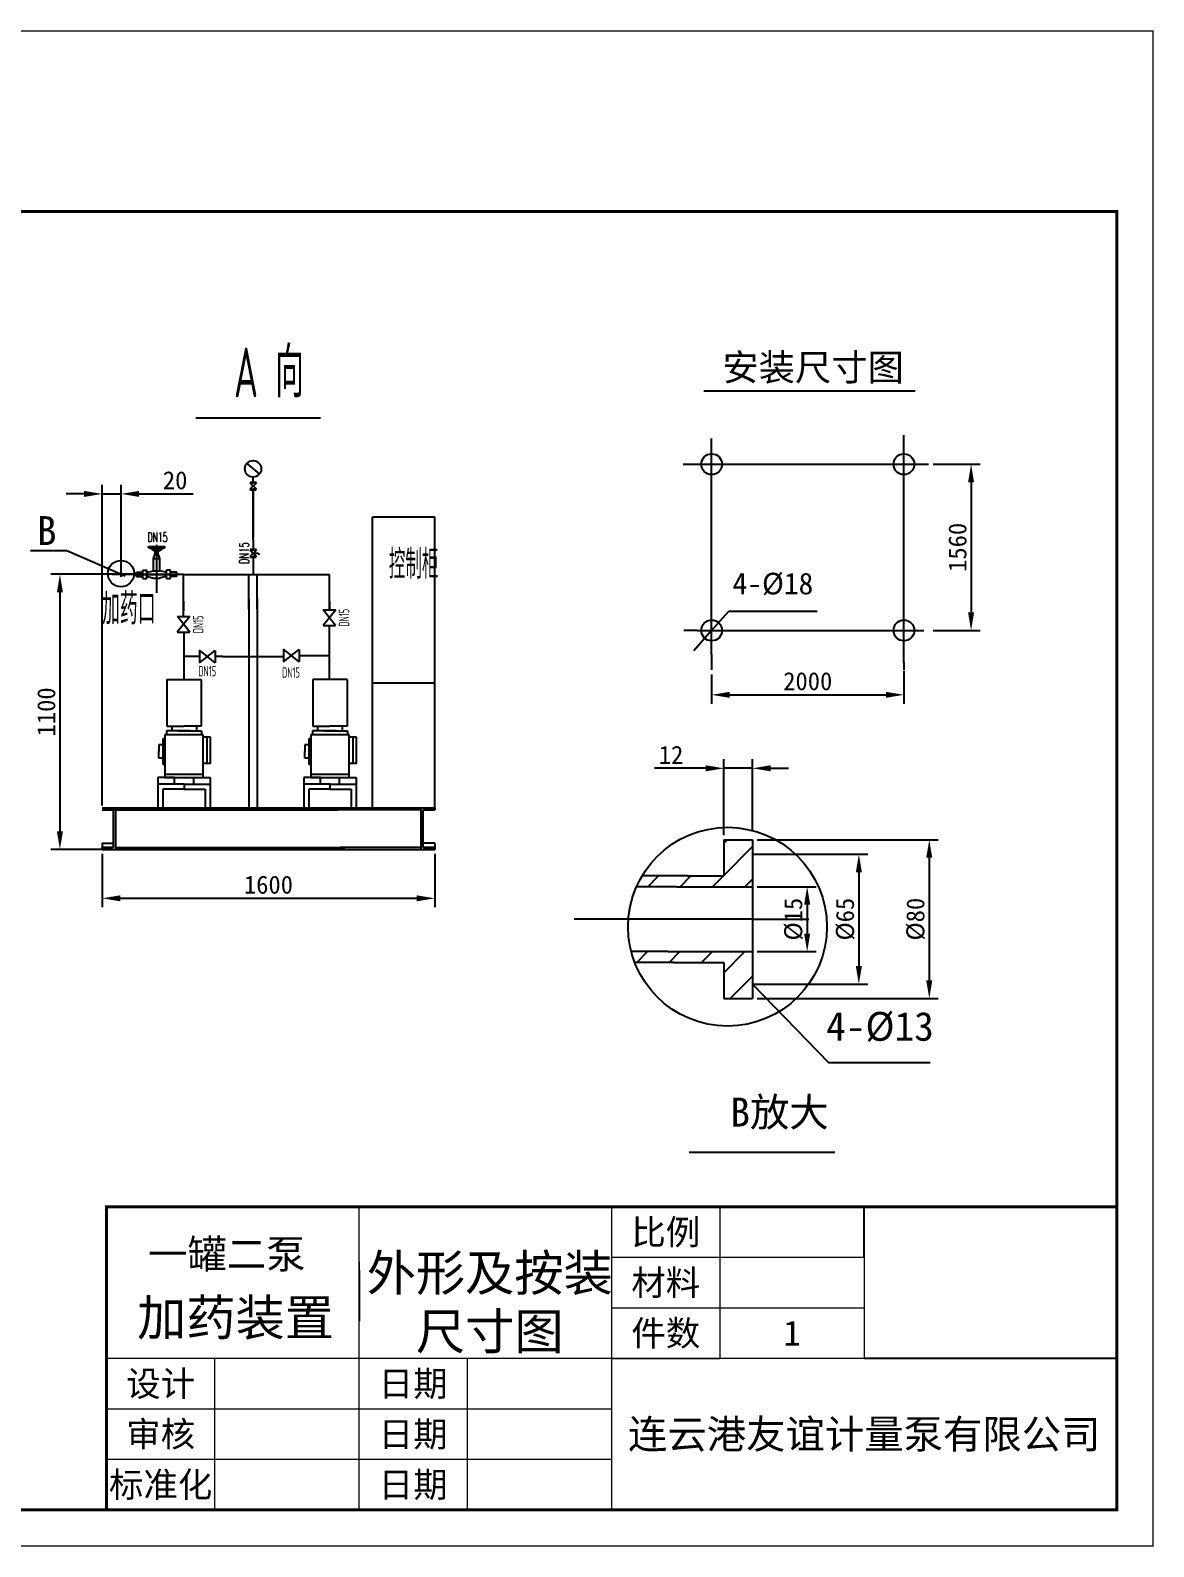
# Model space of a CAD drawing. Header units: millimetres. Extents: x 74 to 371, y 19 to 229.
# Drawn here: x 215.7 to 371.4, y 19.2 to 229.4 of the extents above; entities that cross this region are included whole.
import ezdxf
from ezdxf.enums import TextEntityAlignment as Align

# ---------------------------------------------------------------- set-up
doc = ezdxf.new("R2010")
doc.units = ezdxf.units.MM
doc.header["$PDMODE"] = 35
doc.layers.add('04-标注', color=3, linetype='Continuous', lineweight=20)
doc.layers.add('05-文字', color=5, linetype='Continuous')
doc.styles.add('HZ0', font='romans', dxfattribs={"width": 0.6, "bigfont": 'hztxt0'})
doc.styles.add('S', font='SimSun.ttf')
doc.styles.add('S1', font='isocp.shx', dxfattribs={"width": 0.6, "height": 4.5, "bigfont": 'chinese.shx'})
doc.dimstyles.new('ISO-25', dxfattribs={"dimtxt": 2.5, "dimasz": 2.5, "dimexe": 1.25, "dimexo": 0.625, "dimtad": 1, "dimtxsty": 'Standard', "dimcen": 2.5, "dimadec": 0, "dimazin": 0, "dimtfac": 1, "dimtmove": 0, "dimatfit": 3, "dimfxl": 0, "dimarcsym": 0})

# ---------------------------------------------------------------- blocks, each defined once
blk = doc.blocks.new('*D41')
at = {"color": 0, "lineweight": -2}
for p, q in [((310.12, 140.07), (310.12, 136)), ((336.76, 140.59), (336.76, 136)), ((312.62, 137.25), (334.26, 137.25))]:
    blk.add_line(p, q, dxfattribs=at)
at = {"color": 0}
for points in [[(312.62, 137.66), (312.62, 136.83), (310.12, 137.25)], [(334.26, 137.66), (334.26, 136.83), (336.76, 137.25)]]:
    blk.add_solid(points, dxfattribs=at)
at = {"layer": 'Defpoints', "color": 0}
for p in [(336.76, 141.21), (310.12, 140.69), (336.76, 137.25)]:
    blk.add_point(p, dxfattribs=at)
at = {"color": 0, "insert": (323.44, 139.12), "char_height": 2.5, "attachment_point": 5}
blk.add_mtext('\\A1;2000', dxfattribs=at)
blk = doc.blocks.new('*D42')
at = {"color": 0, "lineweight": -2}
for p, q in [((340.8, 169.21), (347.32, 169.21)), ((346.07, 166.71), (346.07, 148.67)), ((340.8, 146.17), (347.32, 146.17))]:
    blk.add_line(p, q, dxfattribs=at)
at = {"color": 0}
for points in [[(345.65, 166.71), (346.49, 166.71), (346.07, 169.21)], [(345.65, 148.67), (346.49, 148.67), (346.07, 146.17)]]:
    blk.add_solid(points, dxfattribs=at)
at = {"layer": 'Defpoints', "color": 0}
for p in [(340.18, 169.21), (340.18, 146.17), (346.07, 146.17)]:
    blk.add_point(p, dxfattribs=at)
at = {"color": 0, "insert": (344.2, 157.69), "char_height": 2.5, "attachment_point": 5, "rotation": 90}
blk.add_mtext('\\A1;1560', dxfattribs=at)
blk = doc.blocks.new('*D43')
at = {"color": 0, "lineweight": -2}
for p, q in [((316.42, 110.65), (324.61, 110.65)), ((323.36, 108.15), (323.36, 104.15)), ((316.42, 101.65), (324.61, 101.65))]:
    blk.add_line(p, q, dxfattribs=at)
at = {"color": 0}
for points in [[(322.94, 108.15), (323.77, 108.15), (323.36, 110.65)], [(322.94, 104.15), (323.77, 104.15), (323.36, 101.65)]]:
    blk.add_solid(points, dxfattribs=at)
at = {"layer": 'Defpoints', "color": 0}
for p in [(315.79, 110.65), (315.79, 101.65), (323.36, 101.65)]:
    blk.add_point(p, dxfattribs=at)
at = {"color": 0, "insert": (321.48, 106.15), "char_height": 2.5, "attachment_point": 5, "rotation": 90}
blk.add_mtext('\\A1;%%C15', dxfattribs=at)
blk = doc.blocks.new('*D44')
at = {"color": 0, "lineweight": -2}
for p, q in [((316.42, 115.15), (331.77, 115.15)), ((330.52, 112.65), (330.52, 99.65)), ((320.31, 97.15), (331.77, 97.15))]:
    blk.add_line(p, q, dxfattribs=at)
at = {"color": 0}
for points in [[(330.1, 112.65), (330.94, 112.65), (330.52, 115.15)], [(330.1, 99.65), (330.94, 99.65), (330.52, 97.15)]]:
    blk.add_solid(points, dxfattribs=at)
at = {"layer": 'Defpoints', "color": 0}
for p in [(315.79, 115.15), (319.68, 97.15), (330.52, 97.15)]:
    blk.add_point(p, dxfattribs=at)
at = {"color": 0, "insert": (328.65, 106.15), "char_height": 2.5, "attachment_point": 5, "rotation": 90}
blk.add_mtext('\\A1;%%C65', dxfattribs=at)
blk = doc.blocks.new('*D45')
at = {"color": 0, "lineweight": -2}
for p, q in [((316.42, 117.15), (341.53, 117.15)), ((340.28, 114.65), (340.28, 97.65)), ((316.42, 95.15), (341.53, 95.15))]:
    blk.add_line(p, q, dxfattribs=at)
at = {"color": 0}
for points in [[(339.86, 114.65), (340.69, 114.65), (340.28, 117.15)], [(339.86, 97.65), (340.69, 97.65), (340.28, 95.15)]]:
    blk.add_solid(points, dxfattribs=at)
at = {"layer": 'Defpoints', "color": 0}
for p in [(315.79, 117.15), (315.79, 95.15), (340.28, 95.15)]:
    blk.add_point(p, dxfattribs=at)
at = {"color": 0, "insert": (338.4, 106.15), "char_height": 2.5, "attachment_point": 5, "rotation": 90}
blk.add_mtext('\\A1;%%C80', dxfattribs=at)
blk = doc.blocks.new('*D46')
at = {"color": 0, "lineweight": -2}
for p, q in [((311.79, 117.77), (311.79, 128.31)), ((315.79, 118.4), (315.79, 128.31)), ((309.29, 127.06), (302.21, 127.06)), ((315.79, 127.06), (311.79, 127.06)), ((318.29, 127.06), (320.79, 127.06))]:
    blk.add_line(p, q, dxfattribs=at)
at = {"color": 0}
for points in [[(309.29, 127.48), (309.29, 126.64), (311.79, 127.06)], [(318.29, 127.48), (318.29, 126.64), (315.79, 127.06)]]:
    blk.add_solid(points, dxfattribs=at)
at = {"layer": 'Defpoints', "color": 0}
for p in [(311.79, 127.06), (315.79, 117.77), (311.79, 117.15)]:
    blk.add_point(p, dxfattribs=at)
at = {"color": 0, "insert": (304.5, 128.93), "char_height": 2.5, "attachment_point": 5}
blk.add_mtext('\\A1;12', dxfattribs=at)
blk = doc.blocks.new('*D32')
at = {"color": 0, "lineweight": -2}
for p, q in [((225.67, 115.19), (225.67, 107.79)), ((271.75, 115.19), (271.75, 107.79)), ((228.17, 109.04), (269.25, 109.04))]:
    blk.add_line(p, q, dxfattribs=at)
at = {"color": 0}
for points in [[(228.17, 109.45), (228.17, 108.62), (225.67, 109.04)], [(269.25, 109.45), (269.25, 108.62), (271.75, 109.04)]]:
    blk.add_solid(points, dxfattribs=at)
at = {"layer": 'Defpoints', "color": 0}
for p in [(225.67, 115.81), (271.75, 115.81), (271.75, 109.04)]:
    blk.add_point(p, dxfattribs=at)
at = {"color": 0, "insert": (248.71, 110.91), "char_height": 2.5, "attachment_point": 5}
blk.add_mtext('\\A1;1600', dxfattribs=at)
blk = doc.blocks.new('*D36')
at = {"color": 0, "lineweight": -2}
for p, q in [((227.65, 153.95), (218.56, 153.95)), ((219.81, 151.45), (219.81, 118.31)), ((225.81, 115.81), (218.56, 115.81))]:
    blk.add_line(p, q, dxfattribs=at)
at = {"color": 0}
for points in [[(219.4, 151.45), (220.23, 151.45), (219.81, 153.95)], [(219.4, 118.31), (220.23, 118.31), (219.81, 115.81)]]:
    blk.add_solid(points, dxfattribs=at)
at = {"layer": 'Defpoints', "color": 0}
for p in [(228.27, 153.95), (219.81, 115.81), (226.44, 115.81)]:
    blk.add_point(p, dxfattribs=at)
at = {"color": 0, "insert": (217.94, 134.88), "char_height": 2.5, "attachment_point": 5, "rotation": 90}
blk.add_mtext('\\A1;1100', dxfattribs=at)
blk = doc.blocks.new('*D37')
at = {"color": 0, "lineweight": -2}
for p, q in [((225.67, 121.91), (225.67, 166.35)), ((228.28, 154.23), (228.28, 166.35)), ((223.17, 165.1), (220.67, 165.1)), ((225.67, 165.1), (228.28, 165.1)), ((230.78, 165.1), (238.28, 165.1))]:
    blk.add_line(p, q, dxfattribs=at)
at = {"color": 0}
for points in [[(223.17, 165.51), (223.17, 164.68), (225.67, 165.1)], [(230.78, 165.51), (230.78, 164.68), (228.28, 165.1)]]:
    blk.add_solid(points, dxfattribs=at)
at = {"layer": 'Defpoints', "color": 0}
for p in [(228.28, 165.1), (228.28, 153.6), (225.67, 121.29)]:
    blk.add_point(p, dxfattribs=at)
at = {"color": 0, "insert": (235.78, 166.97), "char_height": 2.5, "attachment_point": 5}
blk.add_mtext('\\A1;20', dxfattribs=at)

msp = doc.modelspace()

# ---------------------------------------------------------------- hatches: boundary and pattern name
h = msp.add_hatch()
h.set_pattern_fill('ANSI31', color=0, style=0)
h.set_pattern_definition([(45, (2.82, 0.791), (-2.245064, 2.245064), [])])
h.paths.add_polyline_path([(315.795, 117.149), (311.795, 117.149), (311.795, 112.149), (306.795, 112.149), (300.482, 112.149, 0.0306481), (299.709, 110.649), (305.29, 110.649), (315.795, 110.649)])
h.paths.add_polyline_path([(315.795, 101.649), (304.059, 101.649), (298.983, 101.649, 0.0286129), (299.465, 100.149), (304.861, 100.149), (311.795, 100.149), (311.795, 95.149), (315.795, 95.149)])

# ---------------------------------------------------------------- linework, layer by layer
at = {"color": 0}
for p, q in [((309.028, 179.373), (338.316, 179.373)), ((238.642, 175.623), (255.903, 175.623)), ((310.124, 142.833), (310.124, 172.779)), ((336.764, 141.735), (336.764, 173.249)), ((245.704, 169.296), (247.464, 167.849)), ((245.715, 169.292), (246.429, 168.691)), ((306.185, 169.213), (306.823, 169.213)), ((306.823, 169.213), (340.178, 169.213)), ((247.055, 166.625), (246.122, 165.761)), ((246.122, 166.625), (247.055, 165.761)), ((246.122, 166.625), (246.589, 166.625)), ((246.178, 166.748), (247.041, 166.748)), ((246.584, 166.748), (246.584, 167.433)), ((247.055, 166.625), (246.589, 166.625)), ((246.122, 165.761), (246.589, 165.761)), ((246.144, 165.673), (246.997, 165.673)), ((246.584, 164.951), (246.584, 165.673)), ((246.584, 165.541), (246.584, 159.038)), ((246.584, 165.541), (246.584, 164.951)), ((246.584, 158.75), (246.584, 164.951)), ((247.055, 165.761), (246.589, 165.761)), ((271.753, 161.894), (263.113, 161.894)), ((263.113, 121.574), (263.113, 161.894)), ((271.753, 121.286), (271.753, 161.894)), ((232.093, 157.615), (232.093, 157.816)), ((232.093, 157.816), (234.351, 157.816)), ((233.222, 153.286), (233.222, 158.037)), ((234.351, 157.615), (234.351, 157.816)), ((246.584, 158.75), (246.584, 157.422)), ((220.781, 157.225), (215.755, 157.225)), ((228.842, 153.698), (220.781, 157.225)), ((232.093, 157.615), (234.351, 157.615)), ((232.285, 157.615), (232.92, 157.142)), ((232.454, 157.615), (232.92, 157.268)), ((232.79, 156.167), (233.029, 156.775)), ((232.79, 154.445), (232.79, 156.167)), ((232.79, 156.167), (233.654, 156.167)), ((232.92, 157.333), (233.525, 157.333)), ((232.92, 157.333), (232.92, 157.101)), ((232.92, 157.101), (233.525, 157.101)), ((233.029, 157.333), (233.029, 157.615)), ((233.029, 156.775), (233.029, 157.101)), ((233.029, 156.775), (233.416, 156.775)), ((233.416, 157.333), (233.416, 157.615)), ((233.416, 156.775), (233.416, 157.101)), ((233.654, 156.167), (233.416, 156.775)), ((233.991, 157.615), (233.525, 157.268)), ((234.16, 157.615), (233.525, 157.142)), ((233.525, 157.333), (233.525, 157.101)), ((233.654, 154.445), (233.654, 156.167)), ((247.055, 157.299), (246.122, 156.435)), ((246.122, 157.299), (247.055, 156.435)), ((246.122, 157.299), (246.589, 157.299)), ((246.122, 156.435), (246.589, 156.435)), ((246.144, 156.346), (246.997, 156.346)), ((246.178, 157.422), (247.041, 157.422)), ((246.584, 156.346), (246.584, 153.943)), ((247.055, 157.299), (246.589, 157.299)), ((246.589, 156.867), (246.767, 156.867)), ((247.055, 156.435), (246.589, 156.435)), ((246.767, 156.867), (247.236, 156.867)), ((227.054, 153.95), (229.494, 153.943)), ((228.282, 153.987), (228.282, 154.406)), ((228.282, 153.602), (228.282, 154.284)), ((228.282, 153.987), (228.282, 153.602)), ((228.282, 153.602), (228.282, 153.602)), ((230.34, 153.95), (228.325, 153.95)), ((236.951, 153.943), (229.494, 153.943)), ((230.032, 153.943), (230.429, 153.943)), ((230.429, 153.655), (230.429, 154.231)), ((230.429, 154.231), (231.293, 154.231)), ((230.429, 153.943), (236.016, 153.943)), ((230.429, 153.655), (231.293, 153.655)), ((231.293, 153.367), (231.293, 154.519)), ((231.293, 154.519), (231.869, 154.519)), ((231.869, 153.367), (231.869, 154.519)), ((231.869, 154.231), (232.017, 154.231)), ((231.869, 153.655), (232.017, 153.655)), ((232.017, 154.231), (232.79, 154.445)), ((232.017, 153.655), (232.79, 153.44)), ((232.79, 154.445), (233.654, 154.445)), ((233.22, 153.943), (233.22, 151.372)), ((233.222, 152.127), (233.222, 153.943)), ((234.427, 154.231), (233.654, 154.445)), ((234.427, 153.655), (233.654, 153.44)), ((234.427, 154.231), (234.576, 154.231)), ((234.427, 153.655), (234.576, 153.655)), ((235.152, 154.519), (234.576, 154.519)), ((234.576, 153.367), (234.576, 154.519)), ((235.152, 153.367), (235.152, 154.519)), ((236.016, 154.231), (235.152, 154.231)), ((236.016, 153.655), (235.152, 153.655)), ((236.016, 153.655), (236.016, 154.231)), ((236.951, 148.904), (236.951, 153.943)), ((236.951, 153.943), (240.575, 153.943)), ((240.575, 153.943), (257.178, 153.943)), ((246.008, 149.136), (246.008, 153.943)), ((247.16, 149.136), (247.16, 153.943)), ((257.178, 153.374), (257.178, 153.943)), ((257.178, 148.904), (257.178, 153.911)), ((257.178, 152.838), (257.178, 153.911)), ((231.293, 153.367), (231.869, 153.367)), ((232.79, 153.44), (233.654, 153.44)), ((234.576, 153.367), (235.152, 153.367)), ((257.178, 148.904), (257.178, 152.838)), ((236.951, 150.25), (236.951, 148.904)), ((236.959, 148.1), (236.951, 149.577)), ((246.008, 150.532), (246.008, 121.574)), ((247.16, 150.532), (247.16, 121.574)), ((257.178, 150.25), (257.178, 148.904)), ((237.823, 148.1), (236.079, 145.94)), ((237.807, 145.94), (236.095, 148.1)), ((236.095, 148.1), (237.823, 148.1)), ((236.095, 148.1), (237.823, 148.1)), ((258.026, 149.021), (256.282, 146.861)), ((258.01, 146.861), (256.298, 149.021)), ((256.298, 149.021), (258.026, 149.021)), ((256.298, 149.021), (258.026, 149.021)), ((271.753, 121.574), (271.753, 148.978)), ((310.124, 146.173), (312.504, 148.861)), ((312.504, 148.861), (324.721, 148.861)), ((236.079, 145.94), (237.807, 145.94)), ((237.013, 139.362), (237.013, 145.94)), ((256.282, 146.861), (258.01, 146.861)), ((257.146, 146.861), (257.146, 139.362)), ((308.129, 146.173), (306.247, 146.173)), ((310.124, 146.173), (307.637, 143.364)), ((308.129, 146.173), (339.523, 146.173)), ((239.149, 143.423), (239.149, 141.695)), ((241.309, 141.679), (239.149, 143.423)), ((239.149, 141.695), (241.309, 143.407)), ((241.309, 143.407), (241.309, 141.679)), ((241.309, 143.407), (241.309, 141.679)), ((250.801, 143.563), (250.801, 141.835)), ((252.961, 141.819), (250.801, 143.563)), ((250.801, 141.835), (252.961, 143.547)), ((252.961, 143.547), (252.961, 141.819)), ((252.961, 143.547), (252.961, 141.819)), ((239.149, 142.559), (237.013, 142.559)), ((242.389, 142.567), (241.309, 142.543)), ((242.389, 142.567), (249.627, 142.567)), ((245.158, 142.567), (247.927, 142.567)), ((246.31, 142.567), (249.545, 142.567)), ((249.627, 142.567), (250.801, 142.567)), ((252.961, 142.683), (257.146, 142.683)), ((310.124, 142.833), (310.124, 140.694)), ((336.764, 141.735), (336.764, 140.694)), ((336.764, 141.735), (336.764, 140.695)), ((234.648, 139.362), (234.648, 132.879)), ((234.648, 139.362), (239.379, 139.362)), ((239.379, 139.362), (239.379, 132.879)), ((254.871, 139.362), (254.871, 132.879)), ((258.419, 139.362), (254.871, 139.362)), ((259.601, 139.362), (257.236, 139.362)), ((259.601, 139.362), (259.601, 132.879)), ((271.753, 138.854), (263.113, 138.854)), ((234.648, 132.879), (237.013, 132.879)), ((235.306, 132.879), (235.306, 132.263)), ((239.379, 132.879), (237.013, 132.879)), ((238.721, 132.879), (238.721, 132.263)), ((254.871, 132.879), (257.236, 132.879)), ((255.528, 132.879), (255.528, 132.263)), ((259.601, 132.879), (257.236, 132.879)), ((258.944, 132.879), (258.944, 132.263)), ((234.364, 131.154), (234.069, 131.154)), ((234.069, 131.154), (234.069, 127.641)), ((239.663, 131.712), (234.364, 131.712)), ((234.364, 131.712), (234.364, 125.768)), ((237.013, 132.263), (234.597, 132.263)), ((234.597, 132.263), (234.597, 131.712)), ((236.167, 132.263), (237.013, 132.263)), ((237.859, 132.263), (237.013, 132.263)), ((237.013, 132.263), (239.43, 132.263)), ((239.43, 132.263), (239.43, 131.712)), ((239.663, 125.768), (239.663, 131.712)), ((240.699, 131.372), (239.663, 131.372)), ((240.181, 131.372), (240.181, 127.719)), ((240.699, 127.719), (240.699, 131.372)), ((254.586, 131.154), (254.292, 131.154)), ((254.292, 131.154), (254.292, 127.641)), ((259.886, 131.712), (254.586, 131.712)), ((254.586, 131.712), (254.586, 125.768)), ((257.236, 132.263), (254.819, 132.263)), ((254.819, 132.263), (254.819, 131.712)), ((256.39, 132.263), (257.236, 132.263)), ((258.082, 132.263), (257.236, 132.263)), ((257.236, 132.263), (259.653, 132.263)), ((259.653, 132.263), (259.653, 131.712)), ((259.886, 125.768), (259.886, 131.712)), ((260.922, 131.372), (259.886, 131.372)), ((260.404, 131.372), (260.404, 127.719)), ((260.922, 127.719), (260.922, 131.372)), ((234.069, 130.321), (233.511, 130.321)), ((233.511, 130.321), (233.511, 129.397)), ((233.511, 128.473), (233.511, 129.397)), ((234.069, 128.473), (233.511, 128.473)), ((254.292, 130.321), (253.734, 130.321)), ((253.734, 130.321), (253.734, 129.397)), ((253.734, 128.473), (253.734, 129.397)), ((254.292, 128.473), (253.734, 128.473)), ((234.069, 127.641), (234.364, 127.641)), ((234.364, 126.229), (239.663, 126.229)), ((240.699, 127.719), (239.663, 127.719)), ((254.292, 127.641), (254.586, 127.641)), ((254.586, 126.229), (259.886, 126.229)), ((260.922, 127.719), (259.886, 127.719)), ((235.677, 125.768), (233.373, 125.768)), ((233.373, 125.768), (233.373, 124.847)), ((233.373, 124.847), (233.373, 121.574)), ((237.013, 124.847), (233.373, 124.847)), ((234.064, 124.156), (234.064, 121.574)), ((237.013, 124.156), (234.064, 124.156)), ((234.364, 125.768), (239.663, 125.768)), ((235.677, 124.847), (235.677, 125.768)), ((237.013, 124.847), (237.013, 124.156)), ((237.013, 124.847), (240.654, 124.847)), ((237.013, 124.847), (237.013, 124.156)), ((237.013, 124.156), (239.963, 124.156)), ((238.35, 124.847), (238.35, 125.768)), ((238.35, 125.768), (240.654, 125.768)), ((239.963, 124.156), (239.963, 121.574)), ((240.654, 125.768), (240.654, 124.847)), ((240.654, 124.847), (240.654, 121.574)), ((255.9, 125.768), (253.596, 125.768)), ((253.596, 125.768), (253.596, 124.847)), ((253.596, 124.847), (253.596, 121.574)), ((257.236, 124.847), (253.596, 124.847)), ((254.287, 124.156), (254.287, 121.574)), ((257.236, 124.156), (254.287, 124.156)), ((254.586, 125.768), (259.886, 125.768)), ((255.9, 124.847), (255.9, 125.768)), ((257.236, 124.847), (257.236, 124.156)), ((257.236, 124.847), (260.876, 124.847)), ((257.236, 124.847), (257.236, 124.156)), ((257.236, 124.156), (260.185, 124.156)), ((258.572, 124.847), (258.572, 125.768)), ((258.572, 125.768), (260.876, 125.768)), ((260.185, 124.156), (260.185, 121.574)), ((260.876, 125.768), (260.876, 124.847)), ((260.876, 124.847), (260.876, 121.574)), ((225.673, 121.574), (271.753, 121.574)), ((225.673, 121.286), (234.313, 121.286)), ((227.201, 121.286), (227.201, 116.102)), ((227.545, 115.814), (227.545, 121.574)), ((227.545, 121.286), (258.361, 121.286)), ((269.881, 121.286), (258.361, 121.286)), ((269.881, 115.814), (269.881, 121.574)), ((270.169, 116.102), (270.169, 121.286)), ((270.169, 121.286), (271.753, 121.286)), ((271.753, 121.286), (270.169, 121.286)), ((271.753, 121.574), (271.753, 121.286)), ((225.673, 116.678), (225.673, 116.102)), ((225.673, 116.678), (227.201, 116.678)), ((225.673, 115.814), (225.673, 116.102)), ((225.673, 116.102), (227.201, 116.102)), ((227.201, 116.102), (225.673, 116.102)), ((225.673, 116.102), (227.201, 116.102)), ((225.673, 115.814), (271.753, 115.814)), ((227.545, 116.102), (259.277, 116.102)), ((269.881, 116.102), (258.649, 116.102)), ((271.753, 116.678), (270.169, 116.678)), ((270.169, 116.102), (271.753, 116.102)), ((271.753, 116.102), (270.169, 116.102)), ((271.753, 116.678), (271.753, 115.814)), ((271.753, 116.102), (271.753, 115.814)), ((271.753, 115.814), (271.753, 116.102)), ((271.753, 115.814), (271.753, 116.102)), ((311.795, 117.149), (311.795, 112.149)), ((311.795, 117.149), (315.795, 117.149)), ((315.795, 117.149), (315.795, 95.149)), ((315.795, 115.149), (323.567, 115.149)), ((306.795, 112.149), (300.482, 112.149)), ((306.795, 112.149), (311.795, 112.149)), ((305.29, 110.649), (299.709, 110.649)), ((305.29, 110.649), (315.795, 110.649)), ((315.795, 106.149), (291.06, 106.149)), ((315.795, 106.149), (323.567, 106.149)), ((304.059, 101.649), (298.983, 101.649)), ((304.059, 101.649), (315.795, 101.649)), ((304.861, 100.149), (299.465, 100.149)), ((304.861, 100.149), (311.795, 100.149)), ((311.795, 100.149), (311.795, 95.149)), ((315.795, 97.149), (323.567, 97.149)), ((315.795, 97.149), (326.334, 86.297)), ((311.795, 95.149), (315.795, 95.149)), ((326.334, 86.297), (340.4, 86.297)), ((307.015, 73.843), (327.18, 73.843)), ((296.269, 66.261), (311.269, 66.261)), ((331.269, 59.261), (331.269, 66.261))]:
    msp.add_line(p, q, dxfattribs=at)
for points, const_width in [([(74.269, 19.261), (371.269, 19.261), (371.269, 229.261), (74.269, 229.261)], 0.2), ([(79.269, 24.261), (366.269, 24.261), (366.269, 204.261), (79.269, 204.261)], 0.4), ([(226.269, 24.261), (366.269, 24.261), (366.269, 66.261), (226.269, 66.261)], 0.4)]:
    msp.add_lwpolyline(points, close=True, dxfattribs=dict(const_width=const_width))
msp.add_lwpolyline([(261.269, 66.261, 0.2, 0.2, 0), (261.269, 24.261, 0.2, 0.2, 0)], format="xyseb")
at = {"const_width": 0.2}
for points in [[(296.269, 66.261), (296.269, 24.261)], [(311.269, 66.261), (311.269, 45.261)], [(331.269, 66.261), (331.269, 45.261)], [(331.269, 59.261), (296.269, 59.261)], [(331.269, 52.261), (296.269, 52.261)], [(366.269, 45.261), (226.269, 45.261)], [(241.269, 45.261), (241.269, 24.261)], [(276.269, 45.261), (276.269, 24.261)], [(296.269, 38.261), (226.269, 38.261)], [(296.269, 31.261), (226.269, 31.261)]]:
    msp.add_lwpolyline(points, dxfattribs=at)
at = {"color": 0}
for centre, radius in [((310.124, 169.213), 1.44), ((336.764, 169.213), 1.44), ((246.584, 168.573), 1.139), ((228.269, 154.053), 1.824), ((310.124, 146.173), 1.44), ((336.764, 146.173), 1.44), ((312.319, 105.103), 13.776)]:
    msp.add_circle(centre, radius, dxfattribs=at)
msp.add_arc((247.106, 156.543), 0.349, 14.30853, 68.19611, dxfattribs=at)
at = {"layer": '04-标注'}
msp.add_line((366.269, 204.261), (366.269, 204.261), dxfattribs=at)
at = {"layer": '04-标注', "color": 0}
for p, q in [((226.269, 66.261), (226.269, 66.261)), ((226.269, 66.261), (226.269, 58.636)), ((261.269, 58.636), (261.269, 53.944)), ((261.269, 58.636), (261.269, 50.407)), ((261.269, 53.944), (261.269, 50.407)), ((296.269, 45.261), (311.269, 45.261)), ((296.269, 45.261), (311.269, 45.261))]:
    msp.add_line(p, q, dxfattribs=at)
at = {"layer": '05-文字', "color": 0}
for p, q in [((331.269, 59.261), (331.269, 66.261)), ((261.269, 57.481), (261.269, 50.407)), ((366.269, 45.261), (331.269, 45.261))]:
    msp.add_line(p, q, dxfattribs=at)

# ---------------------------------------------------------------- texts
at = {"color": 0, "style": 'S1', "width": 0.6}
for s, height, p in [('A 向', 6.912, (243.931, 178.486)), ('控制柜', 4.032, (265.39, 153.33)), ('加药口', 4.32, (225.673, 146.988)), ('DN15', 1.44, (238.985, 139.806)), ('DN15', 1.44, (250.588, 139.618))]:
    msp.add_text(s, height=height, dxfattribs=at).set_placement(p)
at = {"color": 0, "style": 'S'}
for s, height, p in [('安装尺寸图', 3.6864, (324.186, 182.645)), ('B', 4, (217.988, 160.015)), ('4-%%C18', 3, (318.613, 152.671)), ('4-%%C13', 4, (333.445, 91.292)), ('B放大', 4, (319.531, 79.402)), ('外形及按装', 5, (279.377, 57.116)), ('加药装置', 5, (244.152, 50.915)), ('尺寸图', 5, (279.377, 49.005))]:
    msp.add_text(s, height=height, dxfattribs=at).set_placement(p, align=Align.MIDDLE_CENTER)
at = {"style": 'HZ0', "width": 0.6}
msp.add_text('DN15', height=1.296, dxfattribs=at).set_placement((231.957, 158.456))
at = {"color": 0}
for height, style, width, p in [(1.296, 'HZ0', 0.65, (246.001, 155.399)), (1.44, 'S1', 0.6, (239.696, 145.775)), (1.44, 'S1', 0.6, (259.9, 146.696))]:
    msp.add_text('DN15', height=height, rotation=90, dxfattribs=dict(at, style=style, width=width)).set_placement(p)
at = {"style": 'S'}
for s, height, p in [('比例', 3.5, (303.769, 62.761)), ('材料', 3.5, (303.769, 55.761)), ('件数', 3.5, (303.769, 48.761)), ('设计', 3.5, (233.769, 41.761)), ('日期', 3.5, (268.769, 41.761)), ('审核', 3.5, (233.769, 34.761)), ('日期', 3.5, (268.769, 34.761)), ('连云港友谊计量泵有限公司', 4, (331.269, 34.761)), ('标准化', 3.5, (233.769, 27.761)), ('日期', 3.5, (268.769, 27.761))]:
    msp.add_text(s, height=height, dxfattribs=at).set_placement(p, align=Align.MIDDLE_CENTER)
at = {"color": 0, "style": 'S'}
msp.add_text('一罐二泵', height=4, dxfattribs=at).set_placement((232.028, 57.717))
at = {"layer": '04-标注', "color": 0, "style": 'S'}
msp.add_text('1', height=3.5, dxfattribs=at).set_placement((321.269, 48.761), align=Align.MIDDLE_CENTER)

# ---------------------------------------------------------------- dimensions: what is measured, and where the dimension line sits
at = {"color": 0}
for base, p1, p2, text, picture, middle in [((228.282, 165.098), (225.673, 121.286), (228.282, 153.602), '20', '*D37', (235.782, 166.973)), ((336.764, 137.246), (310.124, 140.694), (336.764, 141.215), '2000', '*D41', (323.444, 139.121)), ((311.795, 127.059), (315.795, 117.774), (311.795, 117.149), '12', '*D46', (304.503, 128.934)), ((271.753, 109.038), (225.673, 115.814), (271.753, 115.814), '1600', '*D32', (248.713, 110.913))]:
    dim = msp.add_linear_dim(base=base, p1=p1, p2=p2, text=text, dimstyle='ISO-25', override={"dimtp": -0.009, "dimtm": 0.034, "dimtfac": 0.5, "dimtolj": 1}, dxfattribs=at)
    dim.commit()
    dim.dimension.update_dxf_attribs({"geometry": picture, "text_midpoint": middle})
for base, p1, p2, text, picture, middle in [((346.07, 146.173), (340.178, 169.213), (340.178, 146.173), '1560', '*D42', (344.195, 157.693)), ((219.813, 115.814), (228.274, 153.946), (226.437, 115.814), '1100', '*D36', (217.938, 134.88)), ((340.278, 95.149), (315.795, 117.149), (315.795, 95.149), '%%C80', '*D45', (338.403, 106.149)), ((330.52, 97.149), (315.795, 115.149), (319.681, 97.149), '%%C65', '*D44', (328.645, 106.149)), ((323.357, 101.649), (315.795, 110.649), (315.795, 101.649), '%%C15', '*D43', (321.482, 106.149))]:
    dim = msp.add_linear_dim(base=base, p1=p1, p2=p2, angle=90, text=text, dimstyle='ISO-25', override={"dimtp": -0.009, "dimtm": 0.034, "dimtfac": 0.5, "dimtolj": 1}, dxfattribs=at)
    dim.commit()
    dim.dimension.update_dxf_attribs({"geometry": picture, "text_midpoint": middle})

doc.saveas('drawing.dxf')
